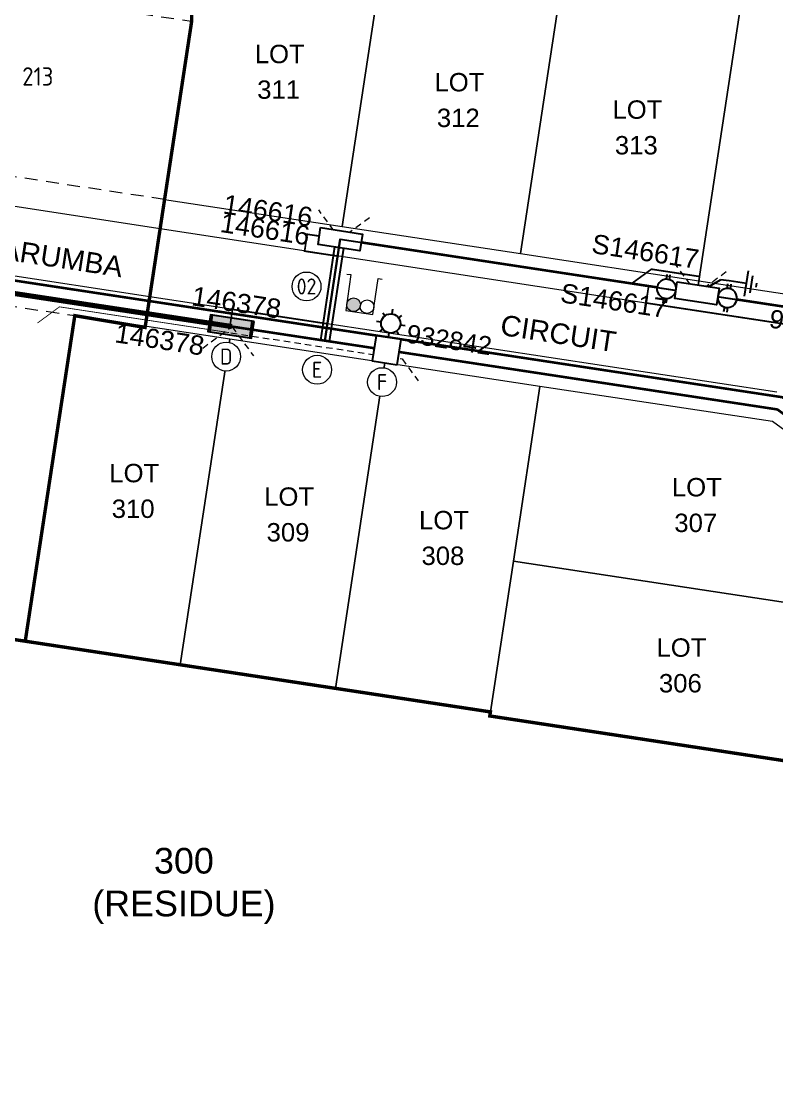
# Model space of a CAD drawing. Header units: metres. Extents: x 277548 to 280124, y 6243677 to 6246862.
# Drawn here: x 278712.4 to 278800.7, y 6244962.6 to 6245085.9 of the extents above; entities that cross this region are included whole.
import ezdxf
from ezdxf.enums import TextEntityAlignment as Align

# ---------------------------------------------------------------- set-up
doc = ezdxf.new("R2010")
doc.units = ezdxf.units.M
for name, pattern in [('Cable New OH', [6, 4, -2]), ('Dash', [5, 3, -2]), ('IE Trench LV', [6.5, 5, -1.5]), ('IECLAUG', [3, 2, -1]), ('IECLCENT', [15.5, 9.5, -2, 2, -2]), ('PHANTOM2', [1.25, 0.625, -0.125, 0.125, -0.125, 0.125, -0.125]), ('Trench-Service', [1.5, 1, -0.5])]:
    doc.linetypes.add(name, pattern=pattern)
doc.layers.get('0').update_dxf_attribs({"color": 6})
for name, color, linetype, plot in [('_User Measure 240 LV CL', 6, 'Continuous', False), ('_User Measure 240 LV RL', 6, 'Continuous', False), ('_User measure SL', 3, 'Continuous', False)]:
    doc.layers.add(name, color=color, linetype=linetype, plot=plot)
for name, color, linetype in [('_User Measure HV', 10, 'Continuous'), ('_User Measure HV RL', 16, 'Continuous'), ('Duct_SP_NEW', 2, 'Continuous'), ('Equip_LV_NEW', 2, 'Continuous'), ('Equip_SP_SL_NEW', 2, 'Continuous'), ('Mains_HV_NEW_U72', 2, 'Continuous'), ('Mains_LV_NEW_T84', 2, 'Continuous'), ('Mains_SL_NEW_R6', 2, 'Continuous'), ('Notes', 7, 'Continuous'), ('Notes_LV_MISC', 7, 'Continuous'), ('Notes_SP_MISC', 7, 'Continuous'), ('Notes_SP_NEW', 2, 'Continuous'), ('Services_SP_NEW_UG', 7, 'Trench-Service'), ('SupportsUG_SP_LV_NEW', 2, 'Continuous'), ('SupportsUG_SP_LV_SL_NEW', 2, 'Continuous'), ('Trench_SP_NEW', 2, 'Continuous')]:
    doc.layers.add(name, color=color, linetype=linetype)
doc.layers.add('_User Measure SL RL', color=7, linetype='Continuous', true_color=0x00c763, plot=False)
for name, color, linetype, lineweight, true_color in [('_User ZKERB-3-1', 7, 'Continuous', 0, 0x949494), ('_User ZROAD NAMES', 7, 'Continuous', 0, 0xa50000), ('_User ZSTG2-1-1', 7, 'Continuous', 0, 0x0000f0)]:
    doc.layers.add(name, color=color, linetype=linetype, lineweight=lineweight, true_color=true_color)
for name, color, linetype, lineweight in [('_User ZSTG1-1-5', 7, 'Continuous', 0), ('_User ZSTG2-1-5', 7, 'Continuous', 0), ('_User ZSTG3-1-5', 7, 'Continuous', 0), ('Cadastre Developer_SP_NEW', 253, 'Continuous', 5)]:
    doc.layers.add(name, color=color, linetype=linetype, lineweight=lineweight)
doc.styles.add('iecARIAL', font='arial.ttf', dxfattribs={"height": 2})
doc.styles.add('iecISOCP', font='isocp.shx')
doc.styles.add('ieISOCP', font='isocp.shx')
doc.styles.add('POLE_LABEL', font='arial.ttf')
doc.styles.add('SL_LABEL', font='arial.ttf')
doc.styles.get("Standard").update_dxf_attribs({"font": 'arial.ttf'})
doc.linetypes.add('Cable 4', pattern='A,5.25,-0.1,["o",Standard,S=2,R=0,X=1.2,Y=-0.7],-4', length=9.35)
doc.linetypes.add('Cable New UG', pattern='A,7,-0.25,["x",Standard,S=2,R=0,X=0.2,Y=-0.8],-2.1', length=9.35)
doc.linetypes.add('IE Trench HV', pattern='A,7,-0.2,["/",Standard,S=3,R=0,X=0.6,Y=-1.4],-2.5', length=9.7)

# ---------------------------------------------------------------- blocks, each defined once
blk = doc.blocks.new('PILLAR_EXT')
blk.add_hatch(color=256).paths.add_polyline_path([(-2.475, 0.99), (-2.475, -0.99), (2.475, -0.99), (2.475, 0.99)])
blk.add_lwpolyline([(-2.475, -0.99), (2.475, -0.99), (2.475, 0.99), (-2.475, 0.99)], close=True)
at = {"style": 'iecARIAL', "flags": 8}
blk.add_attdef('ASSET_NUM', text='', height=2, dxfattribs=at).set_placement((1.5, 3.5), align=Align.MIDDLE_RIGHT)
for tag, p, flags in [('OWNED_BY', (0, -0.2), 9), ('STATE', (0, -0.4), 9), ('SUPPORT_TYPE', (0, -0.6), 9), ('USAGE', (0, -0.8), 9), ('LEGEND', (0, -1), 9), ('LOCATION', (0, -1.2), 9), ('NOTES', (0, -1.4), 9), ('STREETNAME', (0, -1.8), 9), ('SUBURB', (0, -2), 1), ('PARENT', (0, -1.6), 9)]:
    blk.add_attdef(tag, p, '', height=0.2, dxfattribs=dict(flags=flags))
blk = doc.blocks.new('*U123')
for tag, p, flags in [('ORIENTATION', (0, 0), 9), ('Z', (0, 0), 1), ('USAGE', (0, -0.2), 9), ('NOTES', (0, -0.4), 9)]:
    blk.add_attdef(tag, p, '', height=0.2, dxfattribs=dict(flags=flags))
blk.add_wipeout([(-0.61, 2.17), (-0.5, 2.32), (-0.41, 2.49), (-0.34, 2.66), (-0.3, 2.84), (-0.27, 3.03), (-0.27, 3.22), (-0.3, 3.4), (-0.34, 3.59), (-0.41, 3.76), (-0.5, 3.92), (-0.62, 4.08), (-0.74, 4.21), (-0.89, 4.33), (-1.05, 4.43), (-1.22, 4.51), (-1.4, 4.57), (-1.58, 4.6), (-1.77, 4.61), (-1.95, 4.6), (-2.14, 4.57), (-2.32, 4.51), (-2.49, 4.43), (-2.65, 4.33), (-2.79, 4.21), (-2.92, 4.07), (-3.03, 3.92), (-3.12, 3.75), (-3.19, 3.58), (-3.23, 3.4), (-3.26, 3.21), (-3.25, 3.02), (-3.23, 2.84), (-3.18, 2.65), (-3.11, 2.48), (-3.02, 2.32), (-2.91, 2.17), (-2.78, 2.03), (-2.64, 1.91), (-2.48, 1.81), (-2.31, 1.73), (-2.13, 1.67), (-1.95, 1.64), (-1.76, 1.63), (-1.57, 1.64), (-1.39, 1.67), (-1.21, 1.73), (-1.04, 1.81), (-0.88, 1.91), (-0.74, 2.03)])
for p, q in [((-1.99, 4.6), (-1.98, 5.34)), ((-1.49, 4.59), (-1.48, 5.34)), ((-2.04, 1.65), (-2.05, 0.9)), ((-1.54, 1.64), (-1.55, 0.9))]:
    blk.add_line(p, q)
blk.add_lwpolyline([(-3.26, 3.14, 1), (-0.27, 3.1, 1)], format="xyb", close=True)
blk = doc.blocks.new('PILLAR_NEW')
for tag, height, flags, p in [('ASSET_NUM', 2.25, 8, (2, 4)), ('STREET_CODE', 0.2, 9, (1.5, 2)), ('OWNED_BY', 0.2, 9, (1.5, 1.8))]:
    blk.add_attdef(tag, text='', height=height, dxfattribs=dict(flags=flags)).set_placement(p, align=Align.MIDDLE_LEFT)
blk.add_wipeout([(-2.47, 0.99), (2.47, 0.99), (2.47, -0.99), (-2.47, -0.99)])
at = {"lineweight": -3}
blk.add_lwpolyline([(-2.47, 0.99), (2.47, 0.99), (2.47, -0.99), (-2.47, -0.99)], close=True, dxfattribs=at)
for tag, flags, p in [('OPERATED_BY', 9, (1.5, 1.6)), ('STATE', 9, (1.5, 1.2)), ('MAINTAINED_BY', 9, (1.5, 1.4)), ('SUPPORT_TYPE', 9, (1.5, 1)), ('SUBURB', 9, (1.5, 0.2)), ('STREETNAME', 9, (1.5, 0)), ('USAGE', 9, (1.5, 0.8)), ('LEGEND', 9, (1.5, 0.6)), ('PARENT', 9, (1.5, 0.4)), ('Z', 1, (1.5, -0.6)), ('LOCATION', 9, (1.5, -0.2)), ('NOTES', 9, (1.5, -0.4))]:
    blk.add_attdef(tag, text='', height=0.2, dxfattribs=dict(flags=flags)).set_placement(p, align=Align.MIDDLE_LEFT)
blk = doc.blocks.new('COLUMN_NEW')
for tag, flags, p in [('NOTES', 9, (1.5, -2.4)), ('Z', 1, (1.5, -2.8)), ('LABEL_ALIGNMENT', 9, (1.5, -2.6))]:
    blk.add_attdef(tag, text='', height=0.2, dxfattribs=dict(flags=flags)).set_placement(p, align=Align.MIDDLE_LEFT)
blk.add_wipeout([(-1.485, -1.485), (1.485, -1.485), (1.485, 1.485), (-1.485, 1.485)])
at = {"lineweight": -3}
blk.add_lwpolyline([(-1.485, -1.485), (1.485, -1.485), (1.485, 1.485), (-1.485, 1.485)], close=True, dxfattribs=at)
at = {"flags": 8}
blk.add_attdef('ASSET_NUM', text='', height=2.25, rotation=270, dxfattribs=at).set_placement((2, 2), align=Align.MIDDLE_LEFT)
at = {"style": 'POLE_LABEL', "flags": 9}
blk.add_attdef('STRUCTURE_PLANT_NUMBER', text='', height=0.2, dxfattribs=at).set_placement((1.5, 0.242), align=Align.MIDDLE_LEFT)
at = {"flags": 9}
for tag, p in [('STREET_CODE', (1.5, 0)), ('OWNED_BY', (1.5, -0.4)), ('OPERATED_BY', (1.5, -0.6)), ('STATE', (1.5, -1)), ('COLUMN_TYPE', (1.5, -0.2)), ('USAGE', (1.5, -1.2)), ('MAINTAINED_BY', (1.5, -0.8)), ('SUBURB', (1.5, -1.8)), ('STREETNAME', (1.5, -2)), ('LEGEND', (1.5, -1.4)), ('PARENT', (1.5, -1.6)), ('LOCATION', (1.5, -2.2))]:
    blk.add_attdef(tag, text='', height=0.2, dxfattribs=at).set_placement(p, align=Align.MIDDLE_LEFT)
blk = doc.blocks.new('*U125')
for p, q in [((-1.46, 5.68), (-1.06, 5.28)), ((0, 5.72), (0, 6.47)), ((1.46, 5.68), (1.06, 5.28)), ((-2.25, 4.22), (-1.5, 4.22)), ((1.5, 4.22), (2.25, 4.22)), ((-1.46, 2.76), (-1.06, 3.16)), ((0, 0), (0, 2.72)), ((1.46, 2.76), (1.06, 3.16)), ((0, 0), (0, 0))]:
    blk.add_line(p, q)
blk.add_circle((0, 4.22), 1.5)
at = {"style": 'SL_LABEL', "flags": 9}
for tag, height, p in [('ASSET_NUM', 2.5, (2, 2)), ('STREET_CODE', 0.2, (0, -0.2))]:
    blk.add_attdef(tag, text='', height=height, dxfattribs=at).set_placement(p, align=Align.MIDDLE_LEFT)
for tag, p, flags in [('Z', (0, 0), 1), ('OPERATED_BY', (0, -9.61), 9)]:
    blk.add_attdef(tag, p, '', height=0.2, dxfattribs=dict(flags=flags))
for tag, height, flags, p in [('CONSTRUCTED_VOLTAGE', 0.2, 9, (0, -0.4)), ('CONTROL_TYPE', 0.2, 9, (0, -0.6)), ('OPERATING_VOLTAGE', 0.2, 9, (0, -1.4)), ('ORIENTATION', 0.2, 9, (0, -1.6)), ('LANTERN_PURPOSE', 0.2, 9, (0, -0.8)), ('LANTERN_TYPE', 0.2, 9, (0, -1)), ('NO_PHASES', 0.2, 9, (0, -1.2)), ('LNUMBER', 2.5, 8, (1.2, -2.8)), ('OWNED_BY', 0.2, 9, (0, -1.8)), ('STATE', 0.2, 9, (0, -2)), ('CEXIST', 0.2, 9, (0, -2.4)), ('CNEW', 0.2, 9, (0, -2.6)), ('CNUMBER', 0.2, 9, (0, -2.8)), ('CREMOVE', 0.2, 9, (0, -3)), ('CREPLACE', 0.2, 9, (0, -3.2)), ('USAGE', 0.2, 9, (0, -2.2)), ('LKINGHEIGHT', 0.2, 9, (0, -3.4)), ('LBRACKET', 0.2, 9, (0, -3.6)), ('LBRACKETVOCAB', 0.2, 9, (0, -3.8)), ('LCATEGORY', 0.2, 9, (0, -4)), ('LCHARGE1', 0.2, 9, (0, -4.2)), ('LCHARGE1PERCENT', 0.2, 9, (0, -4.4)), ('LCHARGE2', 0.2, 9, (0, -4.6)), ('LCHARGE2PERCENT', 0.2, 9, (0, -4.8)), ('LCHARGE3', 0.2, 9, (0, -5)), ('LCHARGE3PERCENT', 0.2, 9, (0, -5.2)), ('LEXIST', 0.2, 9, (0, -5.4)), ('LLAMP', 0.2, 9, (0, -5.6)), ('LLAMPVOCAB', 0.2, 9, (0, -5.8)), ('LMAST', 0.2, 9, (0, -6)), ('LMASTVOCAB', 0.2, 9, (0, -6.2)), ('LNEW', 0.2, 9, (0, -6.4)), ('LANTNUMBER', 0.2, 9, (0, -6.6)), ('LOUTREACH', 0.2, 9, (0, -7)), ('LOUTREACHVOCAB', 0.2, 9, (0, -7.2)), ('LRATECODE', 0.2, 9, (0, -7.4)), ('LREMOVE', 0.2, 9, (0, -7.6)), ('LREPLACE', 0.2, 9, (0, -7.8)), ('LTYPE', 0.2, 9, (0, -8)), ('LTYPEVOCAB', 0.2, 9, (0, -8.2)), ('SUBURB', 0.2, 9, (0, -8.6)), ('STREETNAME', 0.2, 9, (0, -8.8)), ('LEGEND', 0.2, 9, (0, -8.4)), ('LOCATION', 0.2, 9, (0, -9)), ('NOTES', 0.2, 9, (0, -9.2)), ('MAINTAINED_BY', 0.2, 9, (0, -9.86))]:
    blk.add_attdef(tag, text='', height=height, dxfattribs=dict(flags=flags)).set_placement(p, align=Align.MIDDLE_LEFT)
blk = doc.blocks.new('DUCT_INDICATOR')
at = {"color": 7, "lineweight": 9, "flags": 1}
blk.add_attdef('Z', (0, 0), '', height=0.2, dxfattribs=at)
at = {"color": 8, "linetype": 'Continuous', "lineweight": 15, "ltscale": 0.1}
blk.add_wipeout([(2.25, 0), (2.25, 0.05), (2.23, 0.29), (2.22, 0.39), (2.18, 0.54), (2.14, 0.7), (2.1, 0.82), (2.04, 0.95), (1.94, 1.14), (1.86, 1.27), (1.75, 1.41), (1.6, 1.58), (1.56, 1.62), (1.5, 1.68), (1.42, 1.74), (1.34, 1.81), (1.26, 1.86), (1.17, 1.92), (1.1, 1.97), (1.03, 2), (1, 2.02), (0.97, 2.03), (0.95, 2.04), (0.91, 2.06), (0.88, 2.07), (0.86, 2.08), (0.83, 2.09), (0.79, 2.11), (0.76, 2.12), (0.72, 2.13), (0.67, 2.15), (0.62, 2.16), (0.61, 2.17), (0.55, 2.18), (0.52, 2.19), (0.5, 2.19), (0.48, 2.2), (0.43, 2.21), (0.38, 2.22), (0.33, 2.23), (0.27, 2.23), (0.23, 2.24), (0.18, 2.24), (0.08, 2.25), (0.05, 2.25), (0, 2.25), (-0.05, 2.25), (-0.08, 2.25), (-0.18, 2.24), (-0.23, 2.24), (-0.27, 2.23), (-0.33, 2.23), (-0.38, 2.22), (-0.43, 2.21), (-0.48, 2.2), (-0.5, 2.19), (-0.52, 2.19), (-0.55, 2.18), (-0.61, 2.17), (-0.62, 2.16), (-0.67, 2.15), (-0.72, 2.13), (-0.76, 2.12), (-0.79, 2.11), (-0.83, 2.09), (-0.86, 2.08), (-0.88, 2.07), (-0.91, 2.06), (-0.95, 2.04), (-0.97, 2.03), (-1, 2.02), (-1.03, 2), (-1.1, 1.97), (-1.17, 1.92), (-1.26, 1.86), (-1.34, 1.81), (-1.42, 1.74), (-1.5, 1.68), (-1.56, 1.62), (-1.6, 1.58), (-1.75, 1.41), (-1.86, 1.27), (-1.94, 1.14), (-2.04, 0.95), (-2.1, 0.82), (-2.14, 0.7), (-2.18, 0.54), (-2.22, 0.39), (-2.23, 0.29), (-2.25, 0.05), (-2.25, 0), (-2.25, -0.05), (-2.23, -0.29), (-2.22, -0.39), (-2.18, -0.54), (-2.14, -0.7), (-2.1, -0.82), (-2.04, -0.95), (-1.94, -1.14), (-1.86, -1.27), (-1.75, -1.41), (-1.6, -1.58), (-1.56, -1.62), (-1.5, -1.68), (-1.42, -1.74), (-1.34, -1.81), (-1.26, -1.86), (-1.17, -1.92), (-1.1, -1.97), (-1.03, -2), (-1, -2.02), (-0.97, -2.03), (-0.95, -2.04), (-0.91, -2.06), (-0.88, -2.07), (-0.86, -2.08), (-0.83, -2.09), (-0.79, -2.11), (-0.76, -2.12), (-0.72, -2.13), (-0.67, -2.15), (-0.62, -2.16), (-0.61, -2.17), (-0.55, -2.18), (-0.52, -2.19), (-0.5, -2.19), (-0.48, -2.2), (-0.43, -2.21), (-0.38, -2.22), (-0.33, -2.23), (-0.27, -2.23), (-0.23, -2.24), (-0.18, -2.24), (-0.08, -2.25), (-0.05, -2.25), (0, -2.25), (0.05, -2.25), (0.08, -2.25), (0.18, -2.24), (0.23, -2.24), (0.27, -2.23), (0.33, -2.23), (0.38, -2.22), (0.43, -2.21), (0.48, -2.2), (0.5, -2.19), (0.52, -2.19), (0.55, -2.18), (0.61, -2.17), (0.62, -2.16), (0.67, -2.15), (0.72, -2.13), (0.76, -2.12), (0.79, -2.11), (0.83, -2.09), (0.86, -2.08), (0.88, -2.07), (0.91, -2.06), (0.95, -2.04), (0.97, -2.03), (1, -2.02), (1.03, -2), (1.1, -1.97), (1.17, -1.92), (1.26, -1.86), (1.34, -1.81), (1.42, -1.74), (1.5, -1.68), (1.56, -1.62), (1.6, -1.58), (1.75, -1.41), (1.86, -1.27), (1.94, -1.14), (2.04, -0.95), (2.1, -0.82), (2.14, -0.7), (2.18, -0.54), (2.22, -0.39), (2.23, -0.29), (2.25, -0.05)], dxfattribs=at)
at = {"color": 7, "lineweight": 9}
blk.add_circle((0, 0), 2.25, dxfattribs=at)
blk.add_attdef('CODE', text='', height=1.8, dxfattribs=at).set_placement((0, 0), align=Align.MIDDLE_CENTER)
blk = doc.blocks.new('Earth')
for p, q in [((0, -1.02), (0, 0)), ((0, -3.07), (0, -1.02)), ((-1.5, -3.07), (1.5, -3.07)), ((-1, -3.67), (1, -3.67)), ((-0.25, -4.27), (0.25, -4.27))]:
    blk.add_line(p, q)

msp = doc.modelspace()

# ---------------------------------------------------------------- hatches: boundary and pattern name
at = {"layer": 'Notes_SP_MISC', "lineweight": 9}
h = msp.add_hatch(color=3, dxfattribs=at)
h.dxf.hatch_style = 1
h.paths.add_polyline_path([(278750.43145, 6245052.8814, 1), (278752.01588, 6245052.65875, 1)])

# ---------------------------------------------------------------- linework, layer by layer
at = {"layer": '_User ZKERB-3-1', "linetype": 'Continuous'}
for p, q in [((278696.39072, 6245066.61743), (278728.61723, 6245061.68836)), ((278728.61723, 6245061.68836), (278809.80669, 6245049.27037)), ((278727.40369, 6245053.70612), (278696.96752, 6245058.33331)), ((278800.69515, 6245042.56367), (278727.40369, 6245053.70612))]:
    msp.add_line(p, q, dxfattribs=at)
at = {"layer": '_User ZSTG2-1-1', "color": 252, "linetype": 'Dash', "ltscale": 0.5, "true_color": 0x878787}
for p, q in [((278699.08178, 6245090.9632), (278732.30009, 6245085.91305)), ((278729.13217, 6245065.07548), (278732.30009, 6245085.91305)), ((278729.13217, 6245065.07548), (278699.86842, 6245069.52443)), ((278700.48412, 6245054.25846), (278718.63693, 6245051.4987)), ((278718.63693, 6245051.4987), (278712.85029, 6245013.43606)), ((278718.63693, 6245051.4987), (278726.87764, 6245050.24588)), ((278694.69748, 6245016.19582), (278712.85029, 6245013.43606))]:
    msp.add_line(p, q, dxfattribs=at)
at = {"layer": 'Cadastre Developer_SP_NEW', "color": 2}
for points in [[(278732.31704, 6245097.45294), (278732.30009, 6245085.91305), (278729.13217, 6245065.07548), (278749.89361, 6245061.91913), (278754.88816, 6245094.77164), (278751.35871, 6245095.30822)], [(278754.88816, 6245094.77164), (278749.89361, 6245061.91913), (278770.72426, 6245058.75226), (278775.7188, 6245091.60477), (278771.85322, 6245092.19245)], [(278775.7188, 6245091.60477), (278770.72426, 6245058.75226), (278791.55491, 6245055.58539), (278796.54945, 6245088.4379), (278792.34773, 6245089.07669)], [(278796.54945, 6245088.4379), (278791.55491, 6245055.58539), (278810.84327, 6245052.653), (278812.40914, 6245052.57369), (278817.45634, 6245085.77252), (278812.84224, 6245085.96092)], [(278712.85029, 6245013.43606), (278730.97207, 6245010.68102), (278736.7587, 6245048.74366), (278718.63693, 6245051.4987)], [(278754.88048, 6245045.98862), (278736.7587, 6245048.74366), (278730.97207, 6245010.68102), (278749.09384, 6245007.92598)], [(278749.09384, 6245007.92598), (278767.21561, 6245005.17094), (278769.89418, 6245022.78969), (278773.00225, 6245043.23358), (278754.88048, 6245045.98862)], [(278810.40766, 6245016.63046), (278812.46164, 6245030.14085), (278800.16517, 6245039.10402), (278773.00225, 6245043.23358), (278769.89418, 6245022.78969)], [(278767.21561, 6245005.17094), (278767.14334, 6245004.69554), (278807.65682, 6244998.53631), (278810.40766, 6245016.63046), (278769.89418, 6245022.78969)]]:
    msp.add_lwpolyline(points, close=True, dxfattribs=at)
at = {"layer": 'Duct_SP_NEW'}
for p in [(278747.35009, 6245048.65069), (278748.37828, 6245048.49439)]:
    msp.add_line(p, (278747.86418, 6245048.57254), dxfattribs=at)
at = {"layer": 'Mains_HV_NEW_U72', "color": 10, "linetype": 'Cable New UG', "lineweight": 35, "ltscale": 0.75, "flags": 128}
msp.add_lwpolyline([(278692.40182, 6245057.00445, 0.3, 0.3, 0), (278800.75274, 6245040.53193, 0.3, 0.3, 0), (278814.08156, 6245030.81626, 0.3, 0.3, 0), (278809.10553, 6244998.08553, 0.3, 0.3, 0), (278838.66495, 6244993.59163, 0.3, 0.3, 0), (278836.08122, 6244976.59666, 0, 0, 0), (278851.13332, 6244974.3083, 0, 0, 0), (278851.13298, 6244974.30835, 0, 0, 0)], format="xyseb", dxfattribs=at)
at = {"layer": 'Mains_LV_NEW_T84', "color": 170, "linetype": 'Cable New UG', "ltscale": 0.75, "const_width": 0.2, "flags": 128}
for points in [[(278736.77279, 6245050.25876), (278737.07321, 6245052.23173), (278748.16451, 6245050.54501), (278749.36871, 6245058.45871), (278745.50141, 6245059.03827), (278745.79783, 6245061.01619), (278749.66833, 6245060.43615)], [(278749.66833, 6245060.43615), (278783.72835, 6245055.25802), (278786.02947, 6245056.93117), (278791.65494, 6245056.07593), (278791.35434, 6245054.09865)]]:
    msp.add_lwpolyline(points, dxfattribs=at)
at = {"layer": 'Mains_LV_NEW_T84', "color": 170, "linetype": 'Cable New UG', "ltscale": 0.75, "flags": 128}
for points in [[(278851.95639, 6245035.78195, 0.2, 0.2, 0), (278853.41468, 6245045.67515, 0.2, 0.2, 0), (278840.42298, 6245047.65027, 0.2, 0.2, 0), (278833.27385, 6245048.01245, 0.2, 0.2, 0), (278810.49083, 6245049.16636, 0.2, 0.2, 0), (278793.91669, 6245051.68612, 0.2, 0.2, 0), (278785.40503, 6245052.98014, 0.2, 0.2, 0), (278785.70563, 6245054.95742, 0.2, 0.2, 0), (278791.35434, 6245054.09865, 0.2, 0.2, 0)], [(278875.91788, 6245044.21912, 0, 0, 0), (278876.22385, 6245046.19557, 0.2, 0.2, 0), (278854.00779, 6245049.6366, 0, 0, 0), (278851.72906, 6245047.95439, 0.2, 0.2, 0), (278840.62438, 6245049.64263, 0.2, 0.2, 0), (278833.37505, 6245050.00988, 0.2, 0.2, 0), (278810.69223, 6245051.15872, 0.2, 0.2, 0), (278794.21729, 6245053.6634, 0.2, 0.2, 0), (278791.35434, 6245054.09865, 0, 0, 0)]]:
    msp.add_lwpolyline(points, format="xyseb", dxfattribs=at)
at = {"layer": 'Mains_SL_NEW_R6', "linetype": 'Cable 4', "ltscale": 0.5, "const_width": 0.2, "flags": 128}
msp.add_lwpolyline([(278736.77279, 6245050.25876), (278755.08944, 6245047.45892)], dxfattribs=at)
at = {"layer": 'Notes_LV_MISC', "flags": 128}
msp.add_lwpolyline([(278791.35434, 6245054.09865), (278794.09908, 6245055.70435)], dxfattribs=at)
at = {"layer": 'Notes_SP_MISC', "linetype": 'Continuous', "ltscale": 0.5, "const_width": 0.6, "flags": 128}
msp.add_lwpolyline([(278692.40182, 6245057.00445), (278737.0039, 6245050.22362)], dxfattribs=at)
at = {"layer": 'Notes_SP_MISC', "color": 3, "lineweight": 9}
msp.add_lwpolyline([(278750.4164, 6245056.36741), (278750.91153, 6245056.29783), (278750.32013, 6245052.08918), (278753.48899, 6245051.64389), (278754.0804, 6245055.85254), (278754.57553, 6245055.78296)], dxfattribs=at)
at = {"layer": 'Notes_SP_MISC', "linetype": 'IECLAUG', "lineweight": -3, "ltscale": 0.25, "const_width": 0.1}
msp.add_lwpolyline([(278714.29062, 6245050.6421), (278716.84878, 6245052.52917), (278736.67137, 6245049.51556)], dxfattribs=at)
at = {"layer": 'Notes_SP_MISC', "color": 3, "lineweight": 9}
for centre in [(278751.22367, 6245052.77007), (278752.8081, 6245052.54743)]:
    msp.add_circle(centre, 0.8, dxfattribs=at)
at = {"layer": 'Services_SP_NEW_UG', "color": 170, "linetype": 'Dash', "lineweight": 15, "ltscale": 0.25}
for points in [[(278753.08508, 6245062.95001), (278749.66773, 6245060.43571), (278747.15343, 6245063.85306)], [(278733.58708, 6245047.70861), (278737.0039, 6245050.22362), (278739.51892, 6245046.80679)]]:
    msp.add_lwpolyline(points, dxfattribs=at)
at = {"layer": 'Trench_SP_NEW', "color": 5, "linetype": 'IE Trench LV', "ltscale": 0.5, "const_width": 0.3, "flags": 128}
msp.add_lwpolyline([(279129.35498, 6245032.81274, -0.042681164), (279121.6247, 6245015.10124, -0.009760278), (279119.43908, 6245011.25157, -0.087775689), (279100.90831, 6244989.73532), (279094.33449, 6244990.90855), (279090.05552, 6244997.8971, 0.155327751), (279076.29145, 6245009.80506, 0.063624636), (279068.97913, 6245011.89155), (279038.5221, 6245016.52191), (278999.53211, 6245022.44953), (278969.03566, 6245027.08588), (278949.71376, 6245033.05785), (278918.5171, 6245037.80065), (278875.92648, 6245044.27568), (278854.6233, 6245047.51438), (278840.62438, 6245049.64263), (278833.35202, 6245050.01098), (278810.69223, 6245051.15872), (278749.66473, 6245060.43669)], format="xyb", dxfattribs=at)
at = {"layer": 'Trench_SP_NEW', "color": 10, "linetype": 'IE Trench HV', "lineweight": 35, "ltscale": 0.5, "const_width": 0.3, "flags": 128}
msp.add_lwpolyline([(278737.0039, 6245050.22362), (278800.75274, 6245040.53193), (278814.08156, 6245030.81626), (278809.13893, 6244998.30524)], dxfattribs=at)

# ---------------------------------------------------------------- block references
at = {"layer": 'Equip_SP_SL_NEW', "xscale": 0.75, "yscale": 0.75, "zscale": 0.75, "rotation": 351.355556}
msp.add_blockref('*U125', (278755.08944, 6245047.45892), dxfattribs=at)
at = {"layer": 'Notes_LV_MISC', "rotation": 81.35555750167136}
msp.add_blockref('Earth', (278794.09908, 6245055.70435), dxfattribs=at)
at = {"layer": 'Notes_LV_MISC'}
ref = msp.add_blockref('PILLAR_EXT', (278736.78409, 6245050.25704), dxfattribs=dict(at, rotation=171.3555565290012))
ref.add_attrib('ASSET_NUM', '146378', dxfattribs={"layer": '0', "height": 2.25, "rotation": 171.3555565, "text_generation_flag": 6}).set_placement((278733.75445, 6245047.93428), align=Align.MIDDLE_RIGHT)

# ---------------------------------------------------------------- texts
at = {"layer": '_User ZROAD NAMES', "color": 7, "insert": (278707.84564, 6245058.411), "char_height": 2.4, "attachment_point": 7, "rotation": 351.3555561, "line_spacing_factor": 0.6}
msp.add_mtext('{\\fArial|b0|i0|c0|p39;TARUMBA                                                CIRCUIT}', dxfattribs=at)
at = {"layer": '_User ZSTG1-1-5', "color": 252, "linetype": 'Cable New OH', "true_color": 0x878787, "insert": (278712.49807, 6245078.38962), "char_height": 2.15, "width": 3.8823465, "attachment_point": 7, "style": 'iecISOCP', "bg_fill": 3, "box_fill_scale": 1.05, "bg_fill_color": 256, "bg_fill_transparency": 0}
msp.add_mtext('213', dxfattribs=at)
at = {"layer": '_User ZSTG2-1-5', "linetype": 'Cable New UG', "insert": (278731.39516, 6244989.27044), "char_height": 3, "width": 5.0112892, "attachment_point": 2}
msp.add_mtext('300\\P(RESIDUE)', dxfattribs=at)
at = {"layer": '_User ZSTG3-1-5'}
for p in [(278739.67194, 6245081.01792), (278760.67194, 6245077.71792), (278781.47194, 6245074.51792), (278722.67194, 6245032.01792), (278788.42194, 6245030.36792), (278740.77194, 6245029.26792), (278758.87194, 6245026.51792), (278786.62194, 6245011.61792)]:
    msp.add_text('LOT', height=2.15, dxfattribs=at).set_placement(p)

# ---------------------------------------------------------------- next in the draw order: linework, layer by layer
at = {"layer": 'Mains_HV_NEW_U72', "color": 10, "linetype": 'Cable New UG', "lineweight": 35, "ltscale": 0.75, "flags": 128}
msp.add_lwpolyline([(278697.59961, 6245091.19383, 0.3, 0.3, 0), (278698.33259, 6245086.03526, 0.3, 0.3, 0), (278694.11023, 6245058.26195, 0.3, 0.3, 0), (278801.34031, 6245041.95984, 0.3, 0.3, 0), (278815.70147, 6245031.49166, 0.3, 0.3, 0), (278810.81394, 6244999.34303, 0.3, 0.3, 0), (278838.89041, 6244995.07459, 0.3, 0.3, 0), (278841.41706, 6245011.69412, 0, 0, 0), (278856.62521, 6245009.38203, 0, 0, 0), (278856.62487, 6245009.38208, 0, 0, 0)], format="xyseb", dxfattribs=at)
at = {"layer": 'Notes_LV_MISC', "linetype": 'IECLCENT', "ltscale": 0.75, "const_width": 0.2, "flags": 128}
msp.add_lwpolyline([(278736.78409, 6245050.25704), (278549.27996, 6245078.76316), (278543.01578, 6245074.15231), (278539.83578, 6245053.29854), (278559.35295, 6245050.45784), (278558.01043, 6245041.23399), (278553.74214, 6245041.85524)], dxfattribs=at)

# ---------------------------------------------------------------- next in the draw order: texts
at = {"layer": '_User ZSTG2-1-5', "char_height": 2.15, "attachment_point": 7, "line_spacing_factor": 0.6, "bg_fill": 2}
for s, insert in [('311', (278739.95757, 6245076.8182)), ('312', (278760.95757, 6245073.5182)), ('313', (278781.75757, 6245070.3182)), ('310', (278722.95757, 6245027.8182)), ('307', (278788.70757, 6245026.1682)), ('309', (278741.05757, 6245025.0682)), ('308', (278759.15757, 6245022.3182)), ('306', (278786.90757, 6245007.4182))]:
    msp.add_mtext(s, dxfattribs=dict(at, insert=insert))

# ---------------------------------------------------------------- next in the draw order: linework, layer by layer
at = {"layer": 'Notes', "color": 20, "linetype": 'PHANTOM2', "ltscale": 7.5, "true_color": 0xff470a, "const_width": 0.4, "flags": 128}
msp.add_lwpolyline([(278491.1409, 6245262.39853), (278580.82827, 6245248.76502), (278566.8694, 6245149.14049), (278476.73864, 6245162.65024), (278469.15313, 6245108.669), (278490.58761, 6245105.68093), (278481.62159, 6245046.23023), (278519.68421, 6245040.44342), (278537.47973, 6245037.73798), (278537.83035, 6245040.04422), (278712.85029, 6245013.43606), (278718.64237, 6245051.49788), (278726.85868, 6245050.12118), (278729.13217, 6245065.07548), (278732.30009, 6245085.91305), (278732.31704, 6245097.45294), (278751.35871, 6245095.30822), (278812.84224, 6245085.96092), (278827.54905, 6245085.36041), (278876.98037, 6245078.50613), (279083.60407, 6245047.09327), (279090.03231, 6245046.11599), (279144.98476, 6245027.52503, 0.130972358), (279149.70392, 6245088.12442), (279153.18627, 6245168.51426), (279145.25411, 6245169.72018), (279149.03558, 6245165.1227), (279147.36236, 6245126.49632), (279111.26352, 6245134.42811), (278893.7627, 6245167.49461), (278772.07802, 6245187.00574), (278635.14377, 6245207.82359), (278634.99144, 6245206.83542), (278595.44789, 6245212.8472), (278575.93578, 6245212.83527), (278580.82827, 6245248.76502), (278491.1409, 6245262.39853)], format="xyb", close=True, dxfattribs=at)
msp.add_lwpolyline([(278712.86941, 6245013.43315), (278767.2156, 6245005.17086), (278767.14334, 6245004.69554), (278807.65682, 6244998.53631), (278825.45234, 6244995.83087), (278831.16095, 6245033.38027), (278835.71672, 6245036.73362), (278928.84662, 6245022.57515), (278922.83453, 6244983.02954), (279016.1591, 6244968.84147), (279021.71096, 6245005.42257), (279066.95005, 6244998.5449, -0.221129694), (279078.54179, 6244990.84841), (279082.46915, 6244984.43411), (279080.92324, 6244979.35359), (279088.02408, 6244962.81339, 0.219793647), (279144.98476, 6245027.52503)], format="xyb", dxfattribs=at)

# ---------------------------------------------------------------- next in the draw order: block references
at = {"layer": 'Equip_LV_NEW', "linetype": 'Cable New UG', "xscale": 0.7499999999999999, "yscale": 0.7499999999999999, "zscale": 0.7499999999999999, "rotation": 352.2249757050722}
for p in [(278788.79338, 6245052.13804), (278795.90418, 6245051.06709)]:
    msp.add_blockref('*U123', p, dxfattribs=at)
at = {"layer": 'Notes_LV_MISC'}
ref = msp.add_blockref('PILLAR_NEW', (278749.66773, 6245060.43571), dxfattribs=dict(at, rotation=351.3436145851861))
ref.add_attrib('ASSET_NUM', '146616', dxfattribs={"layer": '0', "height": 2.25, "rotation": 351.3436146}).set_placement((278736.03223, 6245064.56763), align=Align.MIDDLE_LEFT)
at = {"layer": 'Notes_LV_MISC', "rotation": 81.355556}
msp.add_blockref('COLUMN_NEW', (278755.08944, 6245047.45892), dxfattribs=at)

# ---------------------------------------------------------------- next in the draw order: linework, layer by layer
at = {"layer": 'Duct_SP_NEW'}
for p, q in [((278749.00463, 6245059.53513), (278747.35009, 6245048.65069)), ((278750.03282, 6245059.37884), (278748.37828, 6245048.49439)), ((278749.00463, 6245059.53513), (278749.51873, 6245059.45699)), ((278750.03282, 6245059.37884), (278749.51873, 6245059.45699))]:
    msp.add_line(p, q, dxfattribs=at)
at = {"layer": 'Services_SP_NEW_UG', "color": 170, "linetype": 'Dash', "lineweight": 15, "ltscale": 0.25}
for points in [[(278794.76767, 6245056.61841), (278791.35434, 6245054.09865), (278788.83458, 6245057.51198)], [(278736.89118, 6245049.48214), (278756.89137, 6245046.44153), (278758.77763, 6245043.87891)]]:
    msp.add_lwpolyline(points, dxfattribs=at)

# ---------------------------------------------------------------- next in the draw order: block references
at = {"layer": 'Notes_LV_MISC'}
ref = msp.add_blockref('PILLAR_NEW', (278791.35434, 6245054.09865), dxfattribs=dict(at, rotation=351.4351756140915))
ref.add_attrib('ASSET_NUM', 'S146617', dxfattribs={"layer": '0', "height": 2.25, "rotation": 351.4351756}).set_placement((278779.10648, 6245059.95), align=Align.MIDDLE_LEFT)
at = {"layer": 'Notes_SP_NEW', "color": 7, "lineweight": 15, "ltscale": 0.5}
ref = msp.add_blockref('DUCT_INDICATOR', (278745.72563, 6245054.91183), dxfattribs=dict(at, xscale=0.75, yscale=0.75))
ref.add_attrib('CODE', '02', dxfattribs={"layer": '0', "color": 7, "height": 1.875, "style": 'ieISOCP'}).set_placement((278745.72563, 6245054.91183), align=Align.MIDDLE_CENTER)
ref = msp.add_blockref('DUCT_INDICATOR', (278736.33389, 6245046.71258), dxfattribs=dict(at, xscale=0.75, yscale=0.75))
ref.add_attrib('CODE', 'D', dxfattribs={"layer": '0', "color": 7, "height": 1.875, "style": 'ieISOCP'}).set_placement((278736.33389, 6245046.71258), align=Align.MIDDLE_CENTER)
ref = msp.add_blockref('DUCT_INDICATOR', (278746.95943, 6245045.17447), dxfattribs=dict(at, xscale=0.75, yscale=0.75))
ref.add_attrib('CODE', 'E', dxfattribs={"layer": '0', "color": 7, "height": 1.875, "style": 'ieISOCP'}).set_placement((278746.95943, 6245045.17447), align=Align.MIDDLE_CENTER)
ref = msp.add_blockref('DUCT_INDICATOR', (278754.55455, 6245043.72841), dxfattribs=dict(at, xscale=0.75, yscale=0.75))
ref.add_attrib('CODE', 'F', dxfattribs={"layer": '0', "color": 7, "height": 1.875, "style": 'ieISOCP'}).set_placement((278754.55455, 6245043.72841), align=Align.MIDDLE_CENTER)
at = {"layer": 'SupportsUG_SP_LV_NEW'}
ref = msp.add_blockref('PILLAR_NEW', (278749.66773, 6245060.43571), dxfattribs=dict(at, rotation=351.3436145851861))
ref.add_attrib('ASSET_NUM', '146616', dxfattribs={"layer": '0', "height": 2.25, "rotation": 351.3436146}).set_placement((278735.69876, 6245062.40776), align=Align.MIDDLE_LEFT)

# ---------------------------------------------------------------- next in the draw order: linework, layer by layer
at = {"layer": '_User Measure 240 LV CL', "color": 30, "true_color": 0xf8991e, "flags": 128}
msp.add_lwpolyline([(278737.0039, 6245050.22362), (278747.86411, 6245048.57255), (278749.66817, 6245060.43512), (278791.35434, 6245054.09865)], dxfattribs=at)
at = {"layer": '_User Measure 240 LV CL', "color": 41, "true_color": 0xf4ee51, "flags": 128}
for points in [[(278791.30856, 6245054.10561), (278810.68705, 6245051.15899), (278833.3424, 6245050.01147)], [(278791.30856, 6245054.10561), (278810.68705, 6245051.15899), (278840.62438, 6245049.64263), (278853.75074, 6245047.58639), (278851.88314, 6245035.73627)]]:
    msp.add_lwpolyline(points, dxfattribs=at)
at = {"layer": '_User Measure 240 LV RL', "flags": 128}
msp.add_lwpolyline([(278749.66833, 6245060.43615), (278747.86411, 6245048.57255), (278737.0039, 6245050.22362)], dxfattribs=at)
msp.add_lwpolyline([(278749.66773, 6245060.43571), (278810.6933, 6245051.15804), (278840.62438, 6245049.64263), (278949.71376, 6245033.05785), (278969.03566, 6245027.08588), (279068.97913, 6245011.89155, -0.221137924), (279090.05552, 6244997.8971), (279094.33449, 6244990.90855), (279100.90831, 6244989.73532, 0.098659677), (279121.63885, 6245015.12797)], format="xyb", dxfattribs=at)
at = {"layer": '_User Measure HV', "color": 1, "flags": 128}
msp.add_lwpolyline([(278697.59893, 6245091.18937), (278692.41419, 6245057.00257), (278800.75274, 6245040.53193), (278814.08156, 6245030.81626), (278809.13417, 6244998.31171), (278825.45234, 6244995.83087), (278826.03865, 6244999.68741), (278825.45234, 6244995.83087), (278809.13893, 6244998.30524), (278814.08156, 6245030.81626), (278800.72727, 6245040.5358), (278691.31948, 6245057.16035)], dxfattribs=at)
at = {"layer": '_User Measure HV RL', "color": 242, "true_color": 0xcd2027, "flags": 128}
msp.add_lwpolyline([(278697.59852, 6245091.18907), (278692.40665, 6245057.00371), (278800.75274, 6245040.53193), (278814.08156, 6245030.81626), (278809.13978, 6244998.31085), (278825.45234, 6244995.83087), (278826.03865, 6244999.68741)], dxfattribs=at)
at = {"layer": '_User measure SL', "flags": 128}
msp.add_lwpolyline([(278736.99823, 6245050.21945), (278755.0917, 6245047.47375)], dxfattribs=at)
at = {"layer": '_User Measure SL RL', "flags": 128}
msp.add_lwpolyline([(278736.99823, 6245050.21945), (278755.08944, 6245047.45892)], dxfattribs=at)

# ---------------------------------------------------------------- next in the draw order: block references
at = {"layer": 'SupportsUG_SP_LV_NEW'}
ref = msp.add_blockref('PILLAR_EXT', (278737.0039, 6245050.22362), dxfattribs=dict(at, rotation=171.3555565290012))
ref.add_attrib('ASSET_NUM', '146378', dxfattribs={"layer": '0', "height": 2.25, "rotation": 171.3555565, "text_generation_flag": 6}).set_placement((278742.72695, 6245052.257), align=Align.MIDDLE_RIGHT)

# ---------------------------------------------------------------- next in the draw order: texts
at = {"layer": 'Notes_LV_MISC', "color": 7, "insert": (278707.84564, 6245058.411), "char_height": 2.4, "attachment_point": 7, "rotation": 351.3555561, "line_spacing_factor": 0.6}
msp.add_mtext('{\\fArial|b0|i0|c0|p39;TARUMBA                                                CIRCUIT}', dxfattribs=at)

# ---------------------------------------------------------------- next in the draw order: block references
at = {"layer": 'SupportsUG_SP_LV_NEW'}
ref = msp.add_blockref('PILLAR_NEW', (278791.35434, 6245054.09865), dxfattribs=dict(at, rotation=351.4351756140915))
ref.add_attrib('ASSET_NUM', 'S146617', dxfattribs={"layer": '0', "height": 2.25, "rotation": 351.4351756}).set_placement((278775.44682, 6245054.19258), align=Align.MIDDLE_LEFT)
at = {"layer": 'SupportsUG_SP_LV_SL_NEW'}
ref = msp.add_blockref('COLUMN_NEW', (278812.18738, 6245051.10548), dxfattribs=dict(at, rotation=261.355558))
ref.add_attrib('ASSET_NUM', '932844', dxfattribs={"layer": '0', "height": 2.15, "rotation": 171.355558, "text_generation_flag": 6}).set_placement((278809.7612, 6245049.68386), align=Align.MIDDLE_RIGHT)
ref = msp.add_blockref('COLUMN_NEW', (278755.08944, 6245047.45892), dxfattribs=dict(at, rotation=81.355556))
ref.add_attrib('ASSET_NUM', '932842', dxfattribs={"layer": '0', "height": 2.15, "rotation": 351.355556}).set_placement((278757.44638, 6245049.42743), align=Align.MIDDLE_LEFT)

doc.saveas('drawing.dxf')
